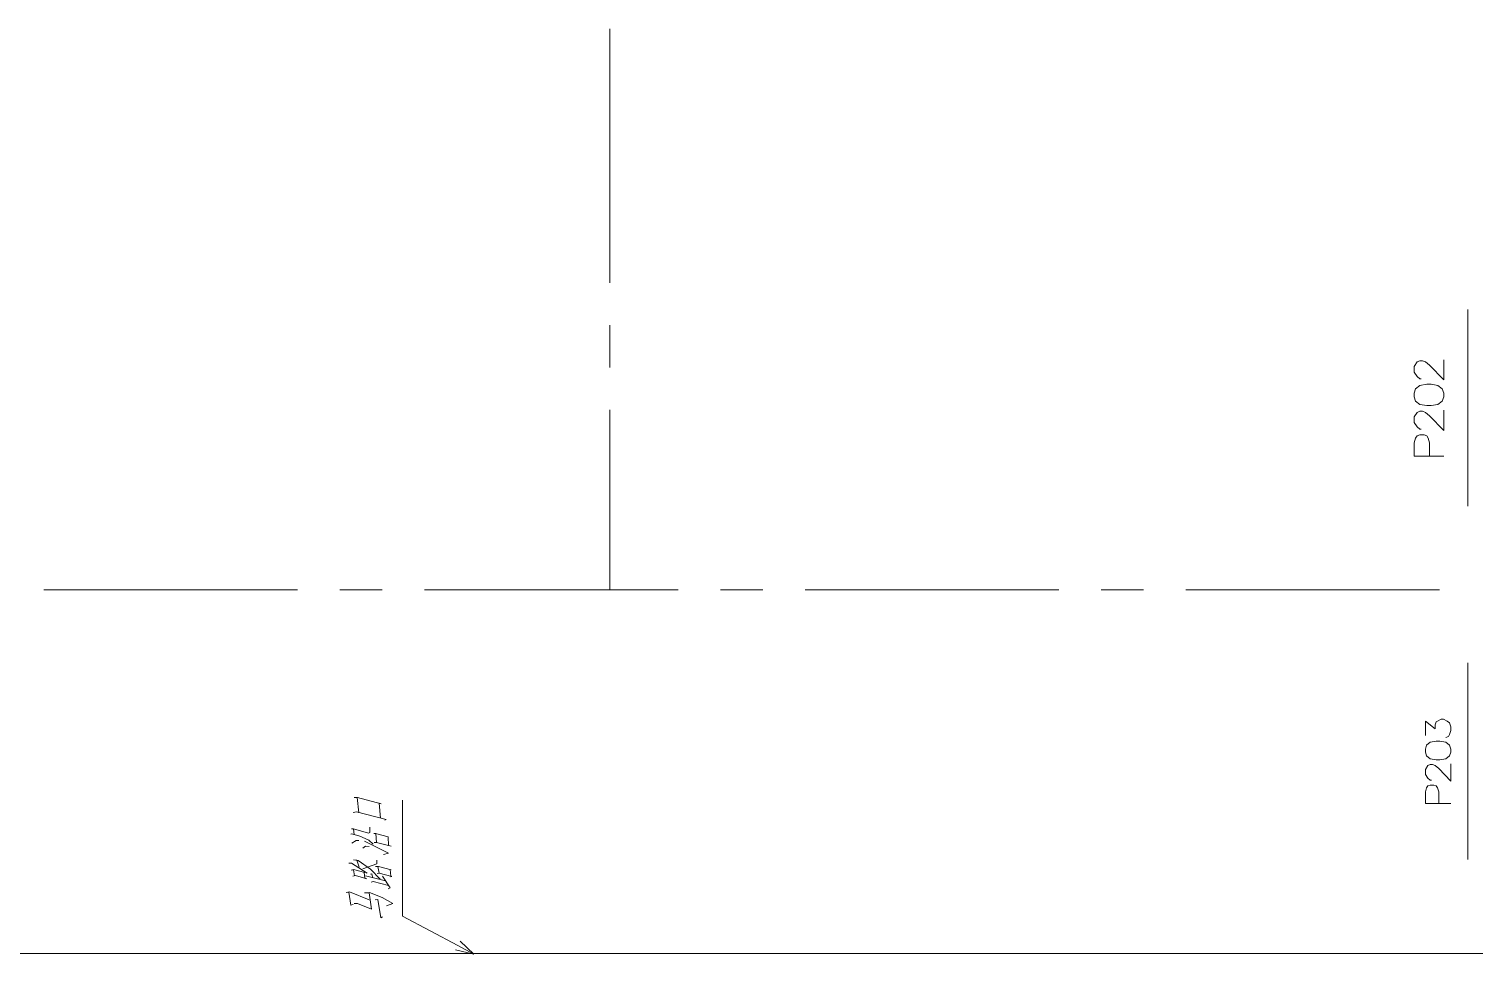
# Model space of a CAD drawing. Header units: millimetres. Extents: x 261 to 114907, y 32 to 1998430.
# Drawn here: x 53020 to 64957, y 1965048 to 1972686 of the extents above; entities that cross this region are included whole.
import ezdxf

# ---------------------------------------------------------------- set-up
doc = ezdxf.new("R2010")
doc.units = ezdxf.units.MM

msp = doc.modelspace()

# ---------------------------------------------------------------- linework, layer by layer
at = {"color": 0, "lineweight": 0}
for points in [[(57819, 1972686), (57819, 1970590)], [(64905, 1968745), (64905, 1970369)], [(57819, 1970240), (57819, 1969891)], [(64521, 1969798), (64509, 1969798), (64486, 1969816), (64463, 1969853), (64463, 1969900), (64486, 1969937), (64509, 1969946), (64532, 1969946), (64556, 1969937), (64590, 1969909), (64706, 1969789), (64706, 1969955)], [(57819, 1969542), (57819, 1968054)], [(64521, 1969381), (64509, 1969381), (64486, 1969400), (64463, 1969437), (64463, 1969483), (64486, 1969520), (64509, 1969529), (64532, 1969529), (64556, 1969520), (64590, 1969492), (64706, 1969372), (64706, 1969538)], [(64706, 1969159), (64463, 1969159), (64463, 1969270), (64474, 1969307), (64486, 1969326), (64509, 1969335), (64544, 1969335), (64567, 1969326), (64578, 1969307), (64590, 1969270), (64590, 1969159)], [(55240, 1968054), (53144, 1968054)], [(55938, 1968054), (55589, 1968054)], [(58383, 1968054), (56287, 1968054)], [(59082, 1968054), (58733, 1968054)], [(61527, 1968054), (59431, 1968054)], [(62226, 1968054), (61876, 1968054)], [(64671, 1968054), (62575, 1968054)], [(64905, 1965829), (64905, 1967452)], [(64556, 1966853), (64556, 1966972), (64635, 1966909), (64635, 1966940), (64645, 1966965), (64655, 1966972), (64685, 1966989), (64705, 1966989), (64735, 1966972), (64755, 1966956), (64765, 1966925), (64765, 1966893), (64755, 1966861), (64746, 1966844), (64725, 1966837)], [(64605, 1966485), (64595, 1966485), (64575, 1966501), (64556, 1966532), (64556, 1966572), (64575, 1966604), (64595, 1966613), (64615, 1966613), (64635, 1966604), (64665, 1966581), (64765, 1966476), (64765, 1966620)], [(64765, 1966292), (64556, 1966292), (64556, 1966388), (64565, 1966420), (64575, 1966436), (64595, 1966444), (64625, 1966444), (64645, 1966436), (64655, 1966420), (64665, 1966388), (64665, 1966292)], [(55745, 1966214), (55732, 1966342), (55707, 1966341), (55735, 1966342), (55931, 1966289), (55912, 1966295), (55924, 1966170)], [(56107, 1965362), (56107, 1966319)], [(55726, 1966223), (55698, 1966217)], [(55726, 1966223), (55972, 1966160), (55959, 1966155)], [(55707, 1966034), (55701, 1966081), (55685, 1966081), (55701, 1966083), (55824, 1966046), (55836, 1966053), (55836, 1966095)], [(55688, 1966041), (55679, 1966037)], [(55688, 1966041), (55754, 1966023), (55798, 1966003), (55827, 1965988), (55865, 1965957)], [(55723, 1965987), (55688, 1965965)], [(55723, 1965987), (55745, 1965985)], [(55950, 1965871), (55991, 1965882), (55792, 1965980)], [(55890, 1965969), (55887, 1966045), (55868, 1966044), (55883, 1966044), (55988, 1966016), (55991, 1965945)], [(55890, 1965970), (55871, 1965970)], [(55890, 1965970), (56013, 1965938)], [(55801, 1965939), (55779, 1965924)], [(55801, 1965939), (55830, 1965936)], [(55685, 1965800), (55663, 1965798)], [(55701, 1965745), (55682, 1965742), (55701, 1965747), (55795, 1965721), (55789, 1965723), (55795, 1965674)], [(55685, 1965800), (55814, 1965717)], [(55729, 1965823), (55701, 1965827), (55739, 1965821), (55842, 1965750), (55921, 1965668)], [(55701, 1965745), (55710, 1965695)], [(55729, 1965823), (55748, 1965765)], [(55893, 1965792), (55779, 1965752)], [(55858, 1965682), (55852, 1965712), (55842, 1965709)], [(55912, 1965717), (55902, 1965771), (55883, 1965772), (55909, 1965771), (56013, 1965743), (56003, 1965746), (56010, 1965691)], [(55893, 1965792), (55893, 1965824)], [(55912, 1965717), (55896, 1965713)], [(55912, 1965717), (56019, 1965688), (56007, 1965687)], [(55717, 1965696), (55695, 1965691)], [(55717, 1965696), (55811, 1965670), (55801, 1965671)], [(55801, 1965695), (55966, 1965653)], [(55865, 1965648), (55846, 1965643)], [(55865, 1965648), (55991, 1965614)], [(56003, 1965596), (55940, 1965691)], [(56003, 1965596), (55988, 1965586)], [(55698, 1965457), (55679, 1965452), (55663, 1965560), (55641, 1965556), (55669, 1965563), (55830, 1965497)], [(55735, 1965465), (55849, 1965418), (55830, 1965555), (55792, 1965555), (55833, 1965556), (55937, 1965516), (56025, 1965465), (55975, 1965446)], [(55928, 1965348), (55902, 1965500), (55880, 1965496)], [(55735, 1965465), (55707, 1965465)], [(55928, 1965348), (55940, 1965355)], [(56564, 1965119), (56107, 1965362)], [(56696, 1965048), (56564, 1965119)], [(56583, 1965154), (56696, 1965048)], [(92350, 1965053), (37837, 1965053)], [(56696, 1965048), (56545, 1965083)]]:
    msp.add_lwpolyline(points, dxfattribs=at)
for points in [[(64602, 1969576), (64567, 1969576), (64509, 1969585), (64474, 1969613), (64463, 1969650), (64463, 1969678), (64474, 1969715), (64509, 1969742), (64567, 1969752), (64602, 1969752), (64659, 1969742), (64694, 1969715), (64706, 1969678), (64706, 1969650), (64694, 1969613), (64659, 1969585)], [(64675, 1966653), (64645, 1966653), (64595, 1966660), (64565, 1966685), (64556, 1966716), (64556, 1966741), (64565, 1966772), (64595, 1966797), (64645, 1966805), (64675, 1966805), (64725, 1966797), (64755, 1966772), (64765, 1966741), (64765, 1966716), (64755, 1966685), (64725, 1966660)]]:
    msp.add_lwpolyline(points, close=True, dxfattribs=at)

doc.saveas('drawing.dxf')
